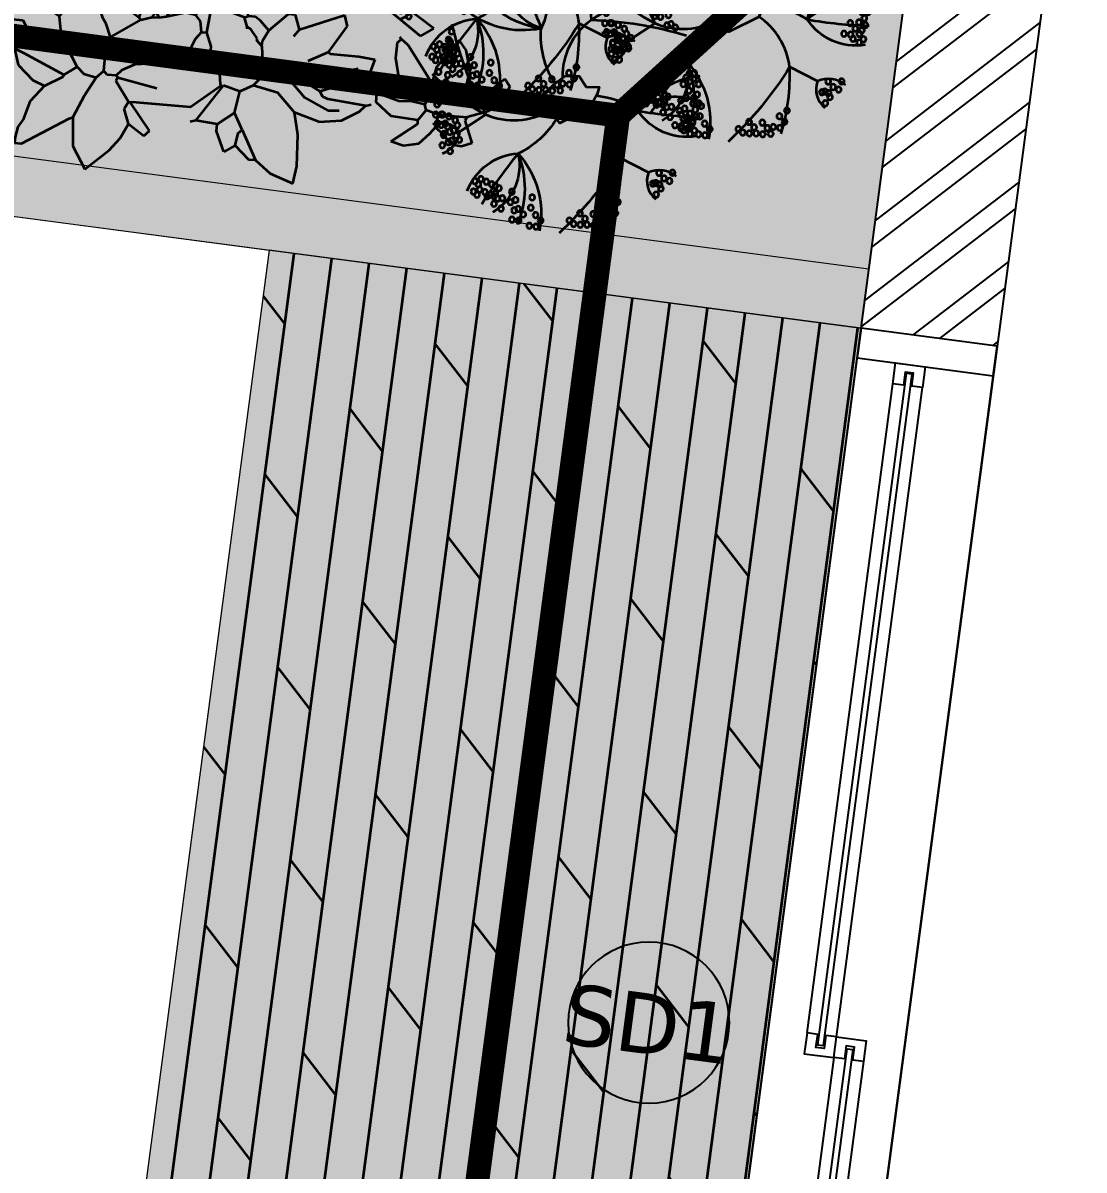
# Model space of a CAD drawing. Header units: millimetres. Extents: x -179928 to 528275, y -469666 to 511935.
# Drawn here: x 37987 to 39764, y 105670 to 107593 of the extents above; entities that cross this region are included whole.
import ezdxf
from ezdxf.enums import TextEntityAlignment as Align

# ---------------------------------------------------------------- set-up
doc = ezdxf.new("R2010")
doc.units = ezdxf.units.MM
doc.set_wipeout_variables(frame=1)
doc.linetypes.add('DASHED', pattern=[0.75, 0.5, -0.25])
for name, color, linetype in [('ad-Elevation 10', 8, 'Continuous'), ('ad-Glass Sectionline', 140, 'Continuous'), ('ad-Plinth', 8, 'Continuous'), ('ad-Primary Roof', 5, 'Continuous'), ('ad-Secondary Roof', 6, 'Continuous'), ('ad-Text main', 7, 'Continuous'), ('ad-Text Main_Door&window Label', 7, 'Continuous'), ('ad-Verandah', 33, 'Continuous'), ('ad-Wall', 240, 'Continuous'), ('ad-Wall hatch', 8, 'Continuous')]:
    doc.layers.add(name, color=color, linetype=linetype)
doc.layers.add('ad-Landscape', color=94, linetype='Continuous', lineweight=35)
doc.layers.add('ad-Landscape 2', color=7, linetype='Continuous', lineweight=35, true_color=0x264c00)
doc.styles.add('6 U T S R N_Typical Floor Plan$0$3BHK-E(NB)$0$grid_text', font='verdana.ttf', dxfattribs={"width": 0.9})

# ---------------------------------------------------------------- blocks, each defined once
blk = doc.blocks.new('6 U T S R N_Typical Floor Plan$0$ad_Window Tag')
blk.add_circle((-5.798028723802418e-11, -3.637978807091713e-12), 150)
at = {"style": '6 U T S R N_Typical Floor Plan$0$3BHK-E(NB)$0$grid_text', "width": 0.9}
blk.add_attdef('D1', text='', height=125, dxfattribs=at).set_placement((-5.798028723802418e-11, -3.637978807091713e-12), align=Align.MIDDLE_CENTER)
blk = doc.blocks.new('zw$3849')
at = {"layer": 'ad-Text Main_Door&window Label'}
ref = blk.add_blockref('6 U T S R N_Typical Floor Plan$0$ad_Window Tag', (2630.000000000465, 6695), dxfattribs=dict(at, xscale=-0.9, yscale=0.9, zscale=0.9))
ref.add_attrib('D1', 'SD1', dxfattribs={"height": 101.25, "rotation": 1800, "style": '6 U T S R N_Typical Floor Plan$0$3BHK-E(NB)$0$grid_text'}).set_placement((2629.048018805218, 6692.892041638726), align=Align.MIDDLE_CENTER)
blk = doc.blocks.new('$ZCDB_AUDIT_GENERATED_C77D')
blk.add_wipeout([(0, 230), (2400, 230), (2400, 0), (0, 0)]).dxf.layer = 'ad-Elevation 10'
at = {"layer": 'ad-Elevation 10'}
for points in [[(2400, 230), (0, 230)], [(2400, 0), (0, 0)]]:
    blk.add_lwpolyline(points, dxfattribs=at)
for points in [[(50, 0), (50, 230), (0, 230), (0, 0)], [(2350, 0), (2400, 0), (2400, 230), (2350, 230)], [(1217.500000000084, 133), (1217.500000000073, 115), (1182.500000000073, 115), (1182.500000000098, 165), (1217.500000000098, 165), (1217.500000000087, 147), (1195.500000000084, 147), (1195.500000000084, 133)], [(2315.000000000287, 133), (2315.000000000298, 115), (2350.000000000298, 115), (2350.000000000273, 165), (2315.000000000273, 165), (2315.000000000284, 147), (2337.000000000287, 147), (2337.000000000287, 133)], [(84.99999999993452, 83.00000000050477), (84.9999999999236, 65.00000000050477), (49.9999999999236, 65.00000000050477), (49.99999999994907, 115.0000000005048), (84.99999999994907, 115.0000000005048), (84.99999999993815, 97.00000000050477), (62.99999999993452, 97.00000000050477), (62.99999999993452, 83.00000000050477)], [(1182.500000000138, 83.00000000050477), (1182.500000000149, 65.00000000050477), (1217.500000000149, 65.00000000050477), (1217.500000000124, 115.0000000005048), (1182.500000000124, 115.0000000005048), (1182.500000000135, 97.00000000050477), (1204.500000000138, 97.00000000050477), (1204.500000000138, 83.00000000050477)]]:
    blk.add_lwpolyline(points, close=True, dxfattribs=at)
at = {"layer": 'ad-Glass Sectionline'}
for points in [[(1217.500000000098, 165), (2315.000000000273, 165)], [(1182.500000000124, 115.0000000005048), (84.99999999994907, 115.0000000005048)], [(1217.500000000073, 115), (2315.000000000273, 115)], [(1182.500000000149, 65.00000000050477), (84.99999999994907, 65.00000000050477)]]:
    blk.add_lwpolyline(points, dxfattribs=at)
for points in [[(1200.000000000098, 145), (2335.000000000287, 145), (2335.000000000287, 135), (1200.000000000098, 135)], [(1200.000000000124, 95.00000000050477), (64.99999999993452, 95.00000000050477), (64.99999999993452, 85.00000000050477), (1200.000000000124, 85.00000000050477)]]:
    blk.add_lwpolyline(points, close=True, dxfattribs=at)
blk = doc.blocks.new('*U201117')
blk.add_blockref('$ZCDB_AUDIT_GENERATED_C77D', (0, -4.836238076677546e-10))
blk = doc.blocks.new('zw$42B5')
at = {"layer": 'ad-Wall hatch', "transparency": 33554610}
h = blk.add_hatch(dxfattribs=at)
h.set_pattern_fill('ANSI32', color=256, scale=10)
h.set_pattern_definition([(45, (-1040635.140901814, 674820.02437918), (-67.35192090801866, 67.35192090801866), []), (45, (-1040590.239601813, 674820.02437918), (-67.35192090801866, 67.35192090801866), [])])
h.paths.add_polyline_path([(12120, 13620), (12120, 10220), (11890, 10220), (11890, 13390), (7240, 13390), (7240, 8645), (4245, 8645), (4245, 8875), (4445, 8875), (4445, 9370), (4560, 9370), (4560, 8760), (7010, 8760), (7010, 10500), (6360, 10500), (6360, 10615), (7010, 10615), (7010, 13390), (4560, 13390), (4560, 10615), (5560, 10615), (5560, 10500), (4445, 10500), (4445, 13390), (230, 13390), (230, 8875), (3345, 8875), (3345, 8645), (3060, 8645), (3060, 4745), (3345.000000356697, 4745), (3345.000000356697, 4515), (230, 4515), (230, 230), (4995, 230), (4995, 3130), (6060, 3130), (6060, 3015), (5110, 3015), (5110, 230), (8310, 230.0000000000073), (8310, 3015.000000000007), (6860, 3015), (6860, 3130), (8310, 3130.000000000007), (8310, 4630.000000000007), (5110, 4630), (5110, 3930), (4995, 3930), (4995, 4515), (4245, 4515), (4245, 4745), (8540, 4745.000000000007), (8540, 230.0000000000073), (9240, 230.0000000000073), (9240, 7.275957614183426e-12), (0, 0), (0, 4745), (2830, 4745), (2830, 8645), (0, 8645), (0, 13620)])
at = {"rotation": 270}
blk.add_blockref('*U201117', (2830.000000000466, 7895), dxfattribs=at)
at = {"layer": 'ad-Wall'}
for points in [[(3060, 8645), (3060, 4745), (3345.000000356697, 4745), (3345.000000356697, 4515), (230, 4515), (230, 230)], [(0, 0), (0, 4745), (2830, 4745), (2830, 8645), (0, 8645), (0, 13620), (12120, 13620)]]:
    blk.add_lwpolyline(points, dxfattribs=at)
blk = doc.blocks.new('1625E_Roof Plan')
at = {"layer": 'ad-Primary Roof', "linetype": 'DASHED', "ltscale": 2, "const_width": 40}
blk.add_lwpolyline([(2380, 8194.999999999834), (2379.999999999995, 5194.999999999833)], dxfattribs=at)
at = {"layer": 'ad-Secondary Roof', "linetype": 'DASHED', "ltscale": 2, "const_width": 40}
blk.add_lwpolyline([(2380, 8194.999999999718), (4927.499999999942, 11207.49999999972), (2380, 14219.99999999983), (-450, 14219.99999999984), (-450, 8194.999999999722)], close=True, dxfattribs=at)
blk = doc.blocks.new('Agac-p8')
at = {"color": 82}
blk.add_lwpolyline([(214.3159570912271, -98.84078598805718, -0.3321567424196999), (270.8798853164112, -91.4711403775982, 2.11071556793544)], format="xyb", dxfattribs=at)
at = {"layer": 'ad-Landscape'}
for points in [[(16.34447592717561, 279.1975338651046, -0.2825999643425467), (-12.08309382773314, 228.9564999728955), (-23.9969632036632, 165.2740174636365, 0.0866595396653971), (-144.2079193367599, 235.2973157772776)], [(-12.08309382773314, 228.9564999728955, -0.3321567424196999), (-46.74735825587095, 274.2574759485142, 2.11071556793544)], [(106.7497615327934, 260.7819725682057, 0.2970272994722184), (75.55841877058128, 134.4635562862259, 0.2025793769635793), (209.892308341889, 191.6451160058041)], [(143.1679639356821, 243.6976296753146, 0.0347522460360972), (75.55841877058128, 134.4635562862259, 0.3220064322812562), (167.1761391655905, 228.6008240580268)], [(18.23277326813968, 39.43352273257369, 0.2391449938154499), (-23.9969632036632, 165.2740174636401, 0.06697066114931599), (-223.4334878581312, 158.919685639652)], [(32.57347459024322, 25.40955857372501, 0.1608912938463929), (75.55841877058128, 134.4635562862259, 0.235358529061996), (239.2528065672582, 154.7378015073682, 3.344810558989161)], [(-55.46355453657588, 12.08971918435964, 0.1242988624737777), (-144.751811890158, -7.863224316519336, 0.235358529061996), (-244.15701719256, 123.7631513617725, 3.344810558989161)], [(259.3374936937039, 119.2124315087422, -0.06697066114931599), (165.1222441501163, -56.6818311965053, -0.2372729622999244), (35.84383076591257, -30.97566377913427)], [(-261.4394400209835, 79.8825567816184, -0.2025793769635793), (-144.751811890158, -7.863224316519336, 0.3220064322812562), (-272.0859374208994, 24.41141509647787)], [(285.8696774130535, 12.41226147115412, -0.0866595396653971), (165.1222441501154, -56.68183119650166), (214.3159570912271, -98.84078598805718, 0.2825999643425467), (243.6121838768208, -148.5803005097659)], [(-269.742440737276, -44.00993724728687, 0.2970272994722184), (-144.751811890158, -7.863224316519336, -0.0347522460360972), (-273.1560669865135, -3.928677359775975)], [(-240.4881418425316, -131.5109918665894, -0.2825999643425467), (-182.7643453020301, -131.0094724960891), (-121.6567629849887, -109.4859447783856), (-121.656762984991, -109.4859447783856, -0.2170451876154904), (-45.04270983880724, -15.0173695943613)], [(20.07082491628671, -46.53633428461217, 0.14494734395747), (88.66191108104113, -127.4940904809555, 0.235358529061996), (24.37272858676715, -279.3947113803897, 3.344810558989161)], [(-122.1932401148297, -248.6033357596825, -0.0866595396653971), (-121.6567629849887, -109.4859447783856), (-121.656762984991, -109.4859447783856, 0.06697066114931599), (-16.43548787410737, -279.0258756596431)], [(-182.7643453020301, -131.0094724960891, -0.3321567424196999), (-204.6640090990754, -183.6800940821668, 2.11071556793544)], [(71.01564964055751, -272.4214312986715, -0.2025793769635793), (88.66191108104113, -127.4940904809555, 0.3220064322812562), (124.3783162167733, -253.9059976657536)], [(182.4611971659474, -217.6657938321696, 0.2970272994722184), (88.66191108104113, -127.4940904809555, -0.0347522460360972), (149.4566210122953, -240.6627108267894)]]:
    blk.add_lwpolyline(points, format="xyb", dxfattribs=at)
blk.add_lwpolyline([(-56.64754840770502, 15.16956807463612), (-44.47946253700502, -16.48250942295817), (12.04789656306002, -54.45125841409026), (43.13075573202741, -23.78683499932777), (55.29884160272513, -1.873858270222627), (30.96266986132696, 27.34344403524847), (13.373185547498, 44.04886249979063), (-15.2760564473283, 46.82164557223041), (-32.3113766663073, 27.34344403524847), (-59.08116558184565, 29.77821922737166)], close=True, dxfattribs=at)
at = {"layer": 'ad-Landscape 2'}
for centre in [(-32.00417429894378, 272.3795062026347), (-22.21455280523605, 272.3795062026347), (-22.21455280523605, 264.546710499746), (-8.509082714046599, 272.3795062026347), (-0.6773855190817812, 262.5885115740239), (5.19638737714331, 272.3795062026347), (20.85978176707386, 270.4213072769126), (20.85978176707386, 260.6303126483035), (38.48110045574549, 268.4631083511904), (46.31279765071167, 258.6721137225813), (54.14449484567785, 266.5049094254682), (67.8499649368664, 256.7139147968592), (73.72373783309058, 258.6721137225813), (91.34505652176313, 258.6721137225813), (-124.0266163397873, 231.2573287624728), (-32.00417429894378, 250.8393180196927), (-22.21455280523605, 250.8393180196927), (-22.21455280523605, 243.006522316804), (-8.509082714046599, 250.8393180196927), (-0.6773855190817812, 241.0483233910818), (5.19638737714331, 250.8393180196927), (73.72373783309058, 237.1319255396393), (85.47128362553894, 239.0901244653614), (91.34505652176313, 237.1319255396393), (103.0926023142115, 252.7975169454148), (103.0926023142115, 239.0901244653614), (103.0926023142115, 231.2573287624728), (120.713921002884, 243.006522316804), (132.4614667953324, 237.1319255396393), (142.2510882890397, 235.1737266139171), (-165.1430266133575, 211.6753395052529), (-153.3954808209087, 211.6753395052529), (-151.4375565221676, 219.5081352081415), (-137.7320864309777, 225.3827319853081), (-131.858313534754, 221.4663341338637), (-124.0266163397873, 209.7171405795325), (-108.3632219498577, 215.5917373566972), (85.47128362553894, 217.5499362824194), (103.0926023142115, 217.5499362824194), (110.9242995091768, 211.6753395052529), (120.713921002884, 221.4663341338619), (124.6297696003662, 227.3409309110302), (132.4614667953324, 215.5917373566972), (142.2510882890397, 213.633538430975), (146.1669368865219, 213.633538430975), (152.0407097827469, 227.3409309110302), (167.7041041726766, 219.5081352081415), (175.5358013676419, 209.7171405795325), (-180.8064210032876, 196.0097480994773), (-165.1430266133575, 190.1351513223108), (-153.3954808209087, 190.1351513223108), (-151.4375565221676, 197.9679470251995), (-137.7320864309777, 203.842543802366), (-131.858313534754, 199.9261459509216), (110.9242995091768, 190.1351513223108), (124.6297696003662, 205.8007427280882), (146.1669368865219, 192.0933502480329), (152.0407097827469, 205.8007427280882), (157.9144826789702, 203.842543802366), (167.7041041726766, 197.9679470251995), (175.5358013676419, 188.1769523965904), (181.409574263866, 203.842543802366), (193.1571200563144, 194.0515491737569), (-198.4277396919601, 172.511360990813), (-188.6381181982538, 178.3859577679814), (-180.8064210032876, 174.4695599165352), (157.9144826789702, 182.3023556194239), (181.409574263866, 182.3023556194239), (193.1571200563144, 172.5113609908149), (206.8625901475048, 176.4277588422592), (206.8625901475048, 154.8875706593171), (214.6942873424709, 156.8457695850393), (230.3576817324006, 152.929371733595), (238.1893789273677, 149.0129738821524), (-243.459998563012, 115.7235921448773), (-237.5862256667874, 123.5563878477642), (-231.7124527705641, 109.8489953677108), (-223.8807555755975, 98.09980181338142), (-218.0069826793738, 109.8489953677108), (257.7686219147804, 103.9743985905461), (-249.3337714592358, 84.39240933332621), (-249.3337714592358, 72.64321577899318), (-239.544149965529, 82.43421040760404), (-233.6703770693052, 72.64321577899318), (247.9790004210731, 72.643215778995), (257.7686219147804, 82.43421040760404), (261.6844705122626, 86.35060825904839), (-261.0813172516846, 62.85222115038414), (-247.3758471604942, 56.97762437321944), (-243.459998563012, 47.18662974460858), (-229.7545284718217, 58.93582329894161), (247.9790004210731, 51.10302759605293), (261.6844705122626, 64.81042007610631), (265.6003191097457, 64.81042007610631), (265.6003191097457, 43.27023189316424), (-266.9550901479083, 23.68824263594615), (-261.0813172516846, 41.31203296744206), (-255.20754435546, 33.47923726455519), (-255.20754435546, 21.73004371022216), (-239.544149965529, 31.52103833883302), (253.8527733172982, 35.43743619027737), (263.6423948110046, 39.35383404171989), (-264.9971658491668, -3.726542324162438), (-261.0813172516846, 9.980850155890948), (-251.2916957579778, 0.1898555272819067), (-233.6703770693052, -3.726542324162438), (253.8527733172982, 13.89724800733529), (255.8106976160384, -1.768343398438446), (273.4320163047109, 17.81364585877964), (273.4320163047109, -3.726542324162438), (-259.1233929529426, -15.47573587849365), (-255.20754435546, -23.30853158138052), (-245.4179228617541, -13.51753695277148), (-237.5862256667874, -27.22492943282487), (-223.8807555755975, -27.22492943282487), (255.8106976160384, -23.30853158138052), (263.6423948110046, -21.35033265565835), (279.3057892009351, -15.47573587849365), (-264.9971658491668, -33.09952620999138), (-257.1654686542006, -40.93232191287825), (-243.459998563012, -35.05772513571355), (263.6423948110046, -42.89052083860042), (267.5582434084877, -48.76511761576694), (279.3057892009351, -37.01592406143573), (226.4418331349184, -76.17990257587371), (240.1473032261088, -70.3053057987072), (253.8527733172982, -68.34710687298684), (255.8106976160384, -68.34710687298684), (267.5582434084877, -70.30530579870901), (220.5680602386942, -85.97089720448457), (226.4418331349184, -97.72009075881579), (240.1473032261088, -91.84549398164927), (246.021076122332, -85.97089720448457), (253.8527733172982, -89.8872950559271), (261.6844705122626, -87.92909613020674), (212.736363043728, -115.3438810903135), (220.5680602386942, -107.5110853874266), (228.3997574336595, -119.2602789417579), (234.2735303298837, -101.6364886102583), (234.2735303298837, -123.1766767932004), (246.021076122332, -107.5110853874266), (246.021076122332, -109.469284313147), (-231.7124527705641, -125.1348757189226), (-227.7966041730815, -142.7586660504203), (-216.049058380635, -138.8422681989778), (-204.3015125881857, -129.0512735703669), (228.3997574336595, -140.8004671246999), (246.021076122332, -131.0094724960891), (-212.1332097831514, -160.382456381918), (-208.2173611856683, -152.5496606790311), (-200.3856639907026, -150.591461753309), (-194.5118910944789, -152.5496606790311), (-204.3015125881852, -174.0898488619714), (146.1669368865219, -193.6718381191913), (157.9144826789702, -189.755440267747), (-127.9424649372713, -199.5464348963578), (-114.2369948460819, -213.2538273764112), (48.27072194945276, -213.2538273764112), (91.34505652176313, -207.3792305992447), (118.755996704142, -203.4628327478003), (124.6297696003662, -215.2120263021334), (126.5876938991073, -199.5464348963578), (134.4193910940744, -197.5882359706357), (146.1669368865219, -215.2120263021334), (157.9144826789702, -211.295628450689), (161.8303312764524, -201.5046338220782), (169.6620284714195, -195.6300370449135), (169.6620284714195, -217.1702252278556), (-125.9845406385307, -223.0448220050203), (-118.1528434435645, -236.7522144850755), (-104.4473733523751, -236.7522144850755), (-92.69982755992714, -240.668612336518), (-80.95228176747833, -230.8776177079089), (-53.54134158509942, -232.8358166336311), (48.27072194945276, -234.7940155593515), (73.72373783308967, -240.668612336518), (81.55543502805676, -223.0448220050203), (91.34505652176313, -228.9194187821868), (108.9663752104357, -223.0448220050203), (118.755996704142, -225.0030209307424), (124.6297696003662, -236.7522144850755), (126.5876938991073, -221.0866230792999), (134.4193910940744, -219.1284241535777), (140.2931639902977, -223.0448220050203), (161.8303312764524, -223.0448220050203), (-101.0174676358392, -251.3762944641167), (-84.86813036496142, -254.3760048165714), (-71.1626602737706, -254.3760048165714), (-65.28888737754824, -242.6268112622402), (-57.45719018258205, -256.3342037422935), (-43.75172009139214, -256.3342037422935), (-33.96209859768578, -250.4596069651288), (24.77563036455467, -258.2924026680157), (36.52317615700349, -248.5014080394067), (61.97619204064131, -250.4596069651288), (69.80788923560749, -264.1669994451822), (81.55543502805676, -244.5850101879623), (83.51335932679694, -264.1669994451822), (108.9663752104357, -244.5850101879623), (32.6073275595204, -271.9997951480691), (46.31279765071076, -271.9997951480691)]:
    blk.add_circle(centre, 5.538234589577545, dxfattribs=at)
blk = doc.blocks.new('busch1')
for p, q in [((-4.381773057545377, 7.360951608943809), (-3.781624827121143, 8.28555005144326)), ((-3.781624827121143, 8.28555005144326), (-2.828447943219359, 7.397934739424622)), ((4.090906938114221, 7.80475878446553), (5.079386206876161, 8.137613685619222)), ((5.079386206876161, 8.137613685619222), (5.185295283407023, 7.397934739424622)), ((-6.871055341206838, 7.432672070868571), (-6.56338952193344, 7.432672070868571)), ((-6.852970748962628, 7.176031151663762), (-6.871055341206838, 7.432672070868571)), ((-6.56338952193344, 7.432672070868571), (-4.641678409496538, 6.2028102470898)), ((-4.487845499859838, 6.126014875146352), (-4.381773057545377, 7.360951608943809)), ((-2.828447943219359, 7.397934739424622), (-2.404814520021497, 6.843177211485269)), ((3.420152976994477, 7.286983426031793), (4.090906938114221, 7.80475878446553)), ((5.185295283407023, 7.397934739424622), (5.114689552711515, 6.066514173834661)), ((-6.782365018267119, 6.73222493711724), (-6.852970748962628, 7.176031151663762)), ((-2.404814520021497, 6.843177211485269), (-2.104701004826277, 6.2028102470898)), ((2.04671377088812, 7.048550103896487), (1.662241047968901, 6.2028102470898)), ((2.507980904775588, 6.740884284623089), (2.04671377088812, 7.048550103896487)), ((2.507980904775588, 6.740884284623089), (3.123081909274954, 7.279178385476638)), ((2.738614952206921, 6.048977337453104), (3.420152976994477, 7.286983426031793)), ((3.123081909274954, 7.279178385476638), (3.430516133525725, 7.279178385476638)), ((-6.563550004791443, 6.356643156726501), (-6.782365018267119, 6.73222493711724)), ((-6.563550004791443, 6.356643156726501), (-6.332915957360111, 5.587710203565632)), ((-2.104701004826277, 6.2028102470898), (-1.412798862532276, 6.664078341952468)), ((-1.182165776076141, 6.433450060372318), (-2.104701004826277, 5.280275018339665)), ((-1.412798862532276, 6.664078341952468), (-1.182165776076141, 6.433450060372318)), ((2.507980904775588, 6.740884284623089), (2.584782042570223, 6.2028102470898)), ((-4.641678409496538, 6.2028102470898), (-4.487845499859838, 6.126014875146352)), ((-4.099350134763338, 5.215883914247232), (-4.487845499859838, 6.126014875146352)), ((-2.104701004826277, 6.2028102470898), (-2.33533505225761, 5.587710203565632)), ((0.7397058192187651, 5.818349055872952), (0.5090727327626292, 5.89537602283903)), ((1.662241047968901, 5.89537602283903), (0.7397058192187651, 5.818349055872952)), ((1.662241047968901, 6.2028102470898), (1.662241047968901, 5.89537602283903)), ((1.662241047968901, 5.89537602283903), (2.354147995138889, 5.357081921985483)), ((2.738614952206921, 6.048977337453104), (2.354147995138889, 5.357081921985483)), ((2.584782042570223, 6.2028102470898), (2.738614952206921, 6.048977337453104)), ((5.114689552711515, 6.066514173834661), (4.891125399809148, 5.126442108702965)), ((9.635832808887887, 6.146659505317049), (9.08647500058402, 6.006898155499255)), ((9.08647500058402, 6.006898155499255), (10.16261250492342, 5.161395659566381)), ((10.27128438514747, 5.99872410046821), (9.635832808887887, 6.146659505317049)), ((10.70091717650414, 5.545631021611785), (10.27128438514747, 5.99872410046821)), ((11.68339707710727, 5.92475591755619), (11.31578658598088, 5.545631021611785)), ((12.10703146128033, 5.9617400090122), (11.68339707710727, 5.92475591755619)), ((12.54599916570678, 5.776291976348653), (12.10703146128033, 5.9617400090122)), ((-6.332915957360111, 5.587710203565632), (-5.794847685678008, 4.895813827122817)), ((-2.33533505225761, 5.587710203565632), (-2.181502142620911, 5.280275018339665)), ((0.7397058192187651, 5.818349055872952), (1.792794333443, 4.239509089074647)), ((5.967493538195986, 5.434107927976362), (4.891125399809148, 5.126442108702965)), ((5.967493538195986, 5.434107927976362), (6.915134243984219, 5.289852097159251)), ((10.93154545808429, 5.238195836385819), (10.70091717650414, 5.545631021611785)), ((11.31578658598088, 5.545631021611785), (10.93154545808429, 5.238195836385819)), ((12.54599916570678, 5.776291976348653), (12.16151587206039, 4.853729840292984)), ((-6.323428249233904, 4.698108555813493), (-5.794847685678008, 4.895813827122817)), ((-5.794847685678008, 4.895813827122817), (-5.026145366564571, 4.434546693235347)), ((-3.642337238075779, 4.357739789589529), (-4.099350134763338, 5.215883914247232)), ((-2.181502142620911, 5.280275018339665), (-2.796602186145079, 4.434546693235347)), ((-2.181502142620911, 5.280275018339665), (-2.104701004826277, 5.280275018339665)), ((-2.104701004826277, 5.280275018339665), (-2.027899867031643, 5.280275018339665)), ((0.4629228598716195, 5.280275018339665), (-2.027899867031643, 5.280275018339665)), ((1.662241047968901, 4.280938651794894), (0.4629286257228052, 5.280273096389268)), ((2.354147995138889, 5.357081921985483), (2.507980904775588, 4.434546693235347)), ((4.891125399809148, 5.126442108702965), (4.122418275819723, 4.357739789589529)), ((4.891125399809148, 5.126442108702965), (4.891125399809148, 5.203479646396217)), ((5.267179979997124, 4.448729726177178), (6.299377854400067, 4.923868537042443)), ((6.299377854400067, 4.923868537042443), (6.784197529406266, 4.874715616658838)), ((6.915134243984219, 5.289852097159251), (7.656492974824276, 4.846044921637532)), ((9.009448994593141, 4.930761612135047), (8.317542047423151, 4.392455979579129)), ((10.16261250492342, 5.007562749929681), (9.009448994593141, 4.930761612135047)), ((10.16261250492342, 5.161395659566381), (10.16261250492342, 5.007562749929681)), ((10.16261250492342, 5.007562749929681), (10.47027832419682, 4.54628888921583)), ((10.93154545808429, 5.238195836385819), (11.00835236173011, 4.700121798852528)), ((-12.82533550471677, 4.558646069282159), (-13.4449915316529, 4.027513155601357)), ((-11.47336064062469, 4.735690373842428), (-12.82533550471677, 4.558646069282159)), ((-10.3060035266254, 4.24651171533978), (-11.47336064062469, 4.735690373842428)), ((-6.994182210353648, 4.106365975442932), (-6.323428249233904, 4.698108555813493)), ((-5.026145366564571, 4.434546693235347), (-5.026145366564571, 4.357739789589529)), ((-2.796602186145079, 4.434546693235347), (-2.719801048350445, 4.280938651794894)), ((-2.719801048350445, 4.280938651794894), (-1.028332866439441, 4.588379602872048)), ((2.507980904775588, 4.434546693235347), (1.792797216368593, 4.23951101102504)), ((3.046050137432889, 4.127105742158195), (2.507980904775588, 4.434546693235347)), ((4.344458322058649, 3.53122039771065), (5.267179979997124, 4.448729726177178)), ((6.274928723421953, 4.434546693235347), (6.044289871114631, 4.357739789589529)), ((7.889360328614904, 4.588379602872048), (6.274928723421953, 4.434546693235347)), ((7.656492974824276, 4.846044921637532), (7.889360328614904, 4.588379602872048)), ((7.889360328614904, 4.588379602872048), (8.119999180922223, 4.511572699226228)), ((10.47027832419682, 4.54628888921583), (10.39325135723074, 4.315654841784495)), ((11.00835236173011, 4.700121798852528), (10.47027832419682, 4.54628888921583)), ((11.00835236173011, 4.700121798852528), (12.23832277570621, 4.700121798852528)), ((12.16151587206039, 4.853729840292984), (12.23832277570621, 4.700121798852528)), ((13.13081311490243, 4.371431764205368), (12.23832277570621, 4.700121798852528)), ((-13.42058083968269, 4.050304604363562), (-11.86813405668731, 4.050304604363562)), ((-11.86813405668731, 4.050304604363562), (-11.56069887146134, 3.74263974606536)), ((-10.30599776077421, 4.246505949488595), (-10.17689554784854, 3.665838608270726)), ((-7.255451186110247, 3.281371651202694), (-6.994182210353648, 4.106365975442932)), ((-5.026145366564571, 4.357739789589529), (-6.794184052222778, 3.589037470476092)), ((-4.487845499859838, 3.973272832521495), (-5.256779413995903, 2.74330337952059)), ((-5.026145366564571, 4.357739789589529), (-4.487845499859838, 3.973272832521495)), ((-4.487845499859838, 3.973272832521495), (-4.169955865458848, 4.254302341266971)), ((-4.169955865458848, 4.254302341266971), (-3.642337238075779, 4.357739789589529)), ((-3.642337238075779, 4.357739789589529), (-3.33467141880238, 4.050304604363562)), ((-3.181069143213112, 4.203906879952828), (-3.33467141880238, 4.050304604363562)), ((-3.33467141880238, 4.050304604363562), (-3.33467141880238, 3.281371651202694)), ((-2.796602186145079, 4.203906879952828), (-3.181069143213112, 4.203906879952828)), ((-2.719801048350445, 4.280938651794894), (-2.796602186145079, 4.203906879952828)), ((-2.581328366272673, 3.958430570594091), (-2.796602186145079, 4.203906879952828)), ((-2.051785866543947, 3.662558799921213), (-2.581328366272673, 3.958430570594091)), ((1.662241047968901, 4.203906879952828), (1.585439910174267, 3.74263974606536)), ((1.662241047968901, 4.203906879952828), (1.662241047968901, 4.280938651794894)), ((4.122418275819723, 4.357739789589529), (3.046050137432889, 4.127105742158195)), ((3.046050137432889, 4.127105742158195), (3.430516133525725, 3.665838608270726)), ((5.890687595525362, 4.127105742158195), (5.429419500662696, 3.896472655702059)), ((6.044289871114631, 4.357739789589529), (5.890687595525362, 4.127105742158195)), ((5.890687595525362, 4.127105742158195), (6.5055570050021, 3.896472655702059)), ((8.317542047423151, 4.392455979579129), (8.317542047423151, 4.008220617533726)), ((9.282805116385537, 4.260479489837339), (8.317542047423151, 4.008220617533726)), ((9.855092753880065, 4.238822952783538), (9.212199385690024, 3.335882008313088)), ((9.855107168508027, 4.238878689344999), (9.282805116385537, 4.260479489837339)), ((10.39325135723074, 4.315654841784495), (9.855177319697457, 4.238854664965059)), ((10.39325135723074, 4.315654841784495), (10.62387963881089, 3.777586570102393)), ((12.16151587206039, 3.931189806666858), (12.00768296242369, 3.777586570102393)), ((12.16151587206039, 3.931256113955496), (12.98960165351141, 3.59476872655476)), ((13.625053229771, 3.964607719164461), (13.13081311490243, 4.371431764205368)), ((13.92978999664202, 3.239286703397661), (13.625053229771, 3.964607719164461)), ((-12.88166787080187, 3.319335937360286), (-11.56069887146134, 3.74263974606536)), ((-10.71496478050584, 3.435204560839393), (-11.79133291889267, 2.58947046988389)), ((-11.56069887146134, 3.74263974606536), (-10.94559882793717, 3.665838608270726)), ((-10.94559882793717, 3.665838608270726), (-10.71496478050584, 3.435204560839393)), ((-10.71496478050584, 3.435204560839393), (-10.33072845748524, 3.435204560839393)), ((-10.17689554784854, 3.665838608270726), (-10.33072845748524, 3.435204560839393)), ((-10.02306263821184, 3.127769375613425), (-10.33072845748524, 3.435204560839393)), ((-9.683097481570881, 3.33700058344313), (-10.19145816599343, 3.692046323860507)), ((-6.794184052222778, 3.589037470476092), (-7.178651009290812, 3.435204560839393)), ((-1.489600000326911, 3.589037470476092), (-2.051785866543947, 3.662558799921213)), ((-1.489600000326911, 3.589037470476092), (-0.6440965434188404, 3.281371651202694)), ((-0.6440965434188404, 3.281371651202694), (-0.2596305473260052, 3.435204560839393)), ((-0.2596305473260052, 3.435204560839393), (0.0478046378999624, 3.281371651202694)), ((1.50863973335483, 3.665838608270726), (1.124172776286797, 3.204570513408059)), ((1.585439910174267, 3.74263974606536), (1.50863973335483, 3.665838608270726)), ((3.276683223889027, 2.435868194294622), (3.430516133525725, 3.665838608270726)), ((6.127345035495443, 3.432916478893834), (4.344458322058649, 3.53122039771065)), ((7.441050984292284, 3.03969792070098), (6.127345035495443, 3.432916478893834)), ((6.5055570050021, 3.896472655702059), (7.505129771445488, 3.512005698634026)), ((7.505129771445488, 3.512005698634026), (7.966397866308153, 3.127769375613425)), ((10.62387963881089, 3.777586570102393), (10.54708426686744, 3.546952522671059)), ((10.54708426686744, 3.546952522671059), (10.62387963881089, 3.393119613034359)), ((12.17763719197584, 2.74413846696733), (12.00768296242369, 3.777586570102393)), ((12.98960165351141, 3.59476872655476), (13.69916171506187, 2.931852479146891)), ((-13.72665240110322, 2.552144271257525), (-12.88166787080187, 3.319335937360286)), ((-10.55860835000016, 2.37541901046287), (-10.03612613504843, 3.144684461042118)), ((-9.632111981485394, 3.323243262513852), (-10.02306263821184, 3.127769375613425)), ((-8.751103373950468, 3.085510491297621), (-9.683097481570881, 3.33700058344313)), ((-8.33182028547228, 2.897136289157288), (-8.751103373950468, 3.085510491297621)), ((-7.255451186110247, 3.358403423044758), (-7.947353328404244, 2.666502241725955)), ((-7.255451186110247, 3.358403423044758), (-7.255451186110247, 3.281371651202694)), ((-7.255451186110247, 3.281371651202694), (-6.794184052222778, 2.435868194294622)), ((-3.33467141880238, 3.281371651202694), (-3.181069143213112, 2.74330337952059)), ((-0.6440965434188404, 3.281371651202694), (-0.1828294095313711, 2.973936465976726)), ((-0.1828294095313711, 2.973936465976726), (-0.0289964998946718, 2.973936465976726)), ((0.0478046378999624, 3.281371651202694), (-0.0289964998946718, 2.973936465976726)), ((-0.0289964998946718, 2.973936465976726), (0.2784386853312958, 2.74330337952059)), ((0.7397058192187651, 3.204570513408059), (0.2784386853312958, 2.74330337952059)), ((1.124172776286797, 3.204570513408059), (0.7397058192187651, 3.204570513408059)), ((1.124172776286797, 3.204570513408059), (1.125469131828401, 2.627009044028933)), ((8.119999180922223, 2.58947046988389), (7.966397866308153, 3.127769375613425)), ((9.212199385690024, 3.335882008313088), (9.000382193603496, 2.448266696294452)), ((10.62387963881089, 3.393119613034359), (9.470716128480607, 1.855484340760055)), ((10.62391039001721, 3.393061954522502), (10.76552450001604, 2.670170284055312)), ((13.69916171506187, 2.931852479146891), (13.92978999664202, 3.239286703397661)), ((-11.94516582852937, 2.74330337952059), (-14.23096161409256, 1.554732738033608)), ((-13.71320355321238, 2.58947046988389), (-14.23096161409256, 1.554732738033608)), ((-11.79133291889267, 2.58947046988389), (-12.31834517092604, 1.489878443895918)), ((-11.79133291889267, 2.58947046988389), (-11.94516582852937, 2.74330337952059)), ((-7.947353328404244, 2.666502241725955), (-8.33182028547228, 2.897136289157288)), ((-7.947353328404244, 2.666502241725955), (-7.563117005383644, 2.205234146863289)), ((-5.256779413995903, 2.74330337952059), (-5.410380728609973, 1.89756832758989)), ((-3.181069143213112, 2.58947046988389), (-3.411703190644446, 2.05140123722659)), ((-3.181069143213112, 2.74330337952059), (-3.181069143213112, 2.58947046988389)), ((-3.181069143213112, 2.58947046988389), (-1.950868095189577, 1.743967012975819)), ((0.2784386853312958, 2.74330337952059), (0.4322715949679952, 2.358836422452557)), ((1.125469131828401, 2.627009044028933), (0.8935387288554643, 2.05140123722659)), ((6.121326447832684, 2.435868194294622), (5.275586591025996, 2.897136289157288)), ((6.121326447832684, 2.435868194294622), (6.19812278075133, 2.512669332089257)), ((6.19812278075133, 2.512669332089257), (7.428092233752237, 2.512669332089257)), ((7.428092233752237, 2.512669332089257), (8.119999180922223, 2.58947046988389)), ((9.000382193603496, 2.448266696294452), (9.009448994593141, 1.778683202965421)), ((10.76552450001604, 2.670170284055312), (11.62329961019786, 1.471122129988564)), ((11.93088759048024, 1.855484340760055), (12.17763719197584, 2.74413846696733)), ((-10.68470847640844, 1.607907339619297), (-10.55860835000016, 2.37541901046287)), ((-6.948016961859477, 2.205234146863289), (-7.563117005383644, 2.205234146863289)), ((-7.563117005383644, 2.205234146863289), (-7.409284095746945, 1.743967012975819)), ((-6.794184052222778, 2.435868194294622), (-6.948016961859477, 2.205234146863289)), ((-3.411703190644446, 2.05140123722659), (-3.565304505258516, 1.820768150770454)), ((0.4322715949679952, 2.358836422452557), (0.6629056423993286, 2.05140123722659)), ((0.6629056423993286, 2.05140123722659), (0.5861045046046947, 1.59013410333912)), ((0.6629056423993286, 2.05140123722659), (0.8935387288554643, 2.05140123722659)), ((0.8935387288554643, 2.05140123722659), (0.9703398666500984, 1.205661380419901)), ((3.046050137432889, 2.128202375021223), (2.738614952206921, 1.743967012975819)), ((3.276683223889027, 2.435868194294622), (3.046050137432889, 2.205234146863289)), ((3.046050137432889, 2.205234146863289), (3.046050137432889, 2.128202375021223)), ((3.276683223889027, 2.435868194294622), (3.276683223889027, 2.205234146863289)), ((3.276683223889027, 2.205234146863289), (3.507317271320358, 1.743967012975819)), ((6.121326447832684, 2.435868194294622), (6.8132228242755, 1.282693152261967)), ((-12.31834517092604, 1.489878443895918), (-12.48734130820615, 0.6046559601193806)), ((-11.6986901049651, 0.8997301213782264), (-10.68470847640844, 1.607907339619297)), ((-10.68470847640844, 1.607907339619297), (-10.62837707129854, 0.8407156735165363)), ((-9.767251040602586, -0.2633698724955571), (-9.177554376427778, 1.59013410333912)), ((-9.177554376427778, 1.59013410333912), (-8.33182028547228, 0.744394246532433)), ((-7.409284095746945, 1.743967012975819), (-7.486085233541581, 0.744394246532433)), ((-7.135393671744669, 1.702411562504682), (-7.409284095746945, 1.743967012975819)), ((-6.817668364102472, 1.480507974743821), (-7.135393671744669, 1.702411562504682)), ((-6.563550004791443, 1.128860242625268), (-6.817668364102472, 1.480507974743821)), ((-5.410380728609973, 1.89756832758989), (-6.256115780540673, 1.436301193702421)), ((-5.410380728609973, 1.89756832758989), (-4.872312456927872, 0.9750273329885684)), ((-3.565304505258516, 1.820768150770454), (-3.719137414895215, 1.436301193702421)), ((-2.027899867031643, 1.666935241133755), (-2.64276927650838, 1.282693152261967)), ((-1.950868095189577, 1.743967012975819), (-2.027899867031643, 1.666935241133755)), ((-2.027899867031643, 1.666935241133755), (-1.950868095189577, 1.282693152261967)), ((-1.950868095189577, 1.743967012975819), (-1.489600000326911, 1.59013410333912)), ((-1.489600000326911, 1.59013410333912), (-1.33599868571284, 1.359494290056601)), ((-1.489600000326911, 1.59013410333912), (-1.182165776076141, 1.59013410333912)), ((-1.182165776076141, 1.59013410333912), (-1.33599868571284, 1.359494290056601)), ((-1.182165776076141, 1.59013410333912), (-0.8747305908501738, 1.513327199693301)), ((-0.8747305908501738, 1.513327199693301), (-0.1057976376893055, 1.282693152261967)), ((-0.8747305908501738, 1.513327199693301), (-0.5670647715767748, 1.052059104830634)), ((0.5861045046046947, 1.59013410333912), (0.3554704571733612, 1.359494290056601)), ((2.584782042570223, 1.666935241133755), (2.431179766980954, 1.282693152261967)), ((2.584782042570223, 1.743967012975819), (2.584782042570223, 1.666935241133755)), ((2.738614952206921, 1.743967012975819), (2.584782042570223, 1.666935241133755)), ((3.507317271320358, 1.743967012975819), (3.123081909274954, 1.359494290056601)), ((3.507317271320358, 1.743967012975819), (4.276251185456424, 0.9750273329885684)), ((4.814319457138528, 1.59013410333912), (4.583685409707194, 1.89756832758989)), ((4.814319457138528, 1.59013410333912), (4.583685409707194, 0.9750273329885684)), ((4.814319457138528, 1.59013410333912), (6.659389914638798, 0.8214260183744981)), ((9.009448994593141, 1.778683202965421), (9.16328190422984, 1.624850293328722)), ((9.16328190422984, 1.624850293328722), (9.08647500058402, 1.548049155534088)), ((9.470716128480607, 1.855484340760055), (9.16328190422984, 1.624850293328722)), ((11.62345240525428, 1.471248017739454), (11.93088759048024, 1.855484340760055)), ((-6.256115780540673, 1.436301193702421), (-6.563550004791443, 1.128860242625268)), ((-6.563550004791443, 1.128860242625268), (-6.409948690177371, 0.4369590613064654)), ((-3.719137414895215, 1.436301193702421), (-4.103610137814435, 0.9750273329885684)), ((-3.719137414895215, 1.436301193702421), (-3.027236233576413, 1.436301193702421)), ((-3.027236233576413, 1.436301193702421), (-2.64276927650838, 1.282693152261967)), ((-2.64276927650838, 1.282693152261967), (-2.565968138713746, 0.8982271561691321)), ((-1.874066957394943, 1.128860242625268), (-2.489167000919112, 0.744394246532433)), ((-1.950868095189577, 1.282693152261967), (-1.874066957394943, 1.128860242625268)), ((-1.797265819600309, 1.052059104830634), (-1.874066957394943, 1.128860242625268)), ((-1.33599868571284, 1.359494290056601), (-1.797265819600309, 1.052059104830634)), ((-1.33599868571284, 1.359494290056601), (-1.33599868571284, 1.282693152261967)), ((-1.33599868571284, 1.282693152261967), (-1.105364638281507, 0.744394246532433)), ((-0.5670647715767748, 1.052059104830634), (-1.105364638281507, 0.744394246532433)), ((-0.5670647715767748, 1.052059104830634), (-0.1828294095313711, 1.052059104830634)), ((-0.1057976376893055, 1.282693152261967), (-0.1828294095313711, 1.052059104830634)), ((-0.1828294095313711, 1.052059104830634), (0.2784386853312958, 0.744394246532433)), ((0.3554704571733612, 1.359494290056601), (-0.1057976376893055, 1.282693152261967)), ((0.3554704571733612, 1.359494290056601), (0.6629056423993286, 0.8982271561691321)), ((0.9703398666500984, 1.205661380419901), (0.6629056423993286, 0.8982271561691321)), ((0.9703398666500984, 1.205661380419901), (1.431607961512765, 0.8982271561691321)), ((1.89288086125142, 1.128860242625268), (1.431607961512765, 0.8214260183744981)), ((2.431179766980954, 1.282693152261967), (1.89288086125142, 1.128860242625268)), ((2.431179766980954, 1.282693152261967), (2.584782042570223, 1.205661380419901)), ((2.892447861843622, 1.205661380419901), (2.584782042570223, 1.205661380419901)), ((2.584782042570223, 1.205661380419901), (2.584782042570223, 0.6675931087377986)), ((3.123081909274954, 1.359494290056601), (2.892447861843622, 1.205661380419901)), ((6.659389914638798, 0.8214260183744981), (6.8132228242755, 1.282693152261967)), ((9.965069638422497, 1.436301193702421), (8.427665000195624, 0.3601579235118313)), ((10.50336373927604, 1.052059104830634), (9.273162691252509, 0.2831261516697661)), ((9.965069638422497, 1.436301193702421), (10.50336373927604, 1.052059104830634)), ((-12.48734130820615, 0.6046559601193806), (-12.43100990309624, -0.2215501538450708)), ((-12.43100990309624, -0.2215501538450708), (-11.6986901049651, 0.8997301213782264)), ((-10.62837707129854, 0.8407156735165363), (-10.34671524087302, 0.073523046438577)), ((-8.17798737583558, 0.6675931087377986), (-10.03397835548172, -1.188391144081963)), ((-8.33182028547228, 0.744394246532433), (-8.17798737583558, 0.6675931087377986)), ((-7.486085233541581, 0.744394246532433), (-8.17798737583558, 0.6675931087377986)), ((-7.486085233541581, 0.744394246532433), (-6.640581776633508, 0.3601579235118313)), ((-5.487412500452041, 0.6675931087377986), (-6.409948690177371, 0.4369590613064654)), ((-4.872312456927872, 0.9750273329885684), (-5.487412500452041, 0.6675931087377986)), ((-5.487412500452041, 0.6675931087377986), (-4.949113594722505, 0.4369590613064654)), ((-4.872312456927872, 0.9750273329885684), (-4.641678409496538, 0.744394246532433)), ((-4.641678409496538, 0.744394246532433), (-4.795511319133237, 0.4369590613064654)), ((-4.103610137814435, 0.9750273329885684), (-4.641678409496538, 0.744394246532433)), ((-4.103610137814435, 0.9750273329885684), (-3.719137414895215, 0.6675931087377986)), ((-3.48850432843908, 0.8214260183744981), (-3.719137414895215, 0.6675931087377986)), ((-3.719137414895215, 0.6675931087377986), (-3.411703190644446, -0.1781419431929007)), ((-2.873403323939714, 0.5907919709431645), (-3.48850432843908, 0.8214260183744981)), ((-2.489167000919112, 0.744394246532433), (-2.873403323939714, 0.5907919709431645)), ((-2.565968138713746, 0.8982271561691321), (-2.489167000919112, 0.744394246532433)), ((-2.489167000919112, 0.744394246532433), (-2.489167000919112, 0.6675931087377986)), ((-2.489167000919112, 0.6675931087377986), (-1.797265819600309, 0.0524921042384325)), ((-1.105364638281507, 0.744394246532433), (-1.797265819600309, 0.0524921042384325)), ((0.2784386853312958, 0.744394246532433), (0.5090727327626292, 0.6675931087377986)), ((0.6629056423993286, 0.8982271561691321), (0.5090727327626292, 0.6675931087377986)), ((0.5090727327626292, 0.6675931087377986), (0.8167375910608303, -0.1011092103756378)), ((1.431607961512765, 0.8214260183744981), (0.9703398666500984, -0.1781419431929007)), ((1.431607961512765, 0.8982271561691321), (1.431607961512765, 0.8214260183744981)), ((1.591466185638608, 0.3414025705796758), (2.156312031202686, 0.5928936237003827)), ((2.156312031202686, 0.5928936237003827), (2.584782042570223, 0.6675931087377986)), ((2.584782042570223, 0.6675931087377986), (3.199882086094391, -0.7930113526696382)), ((3.879089746027691, -0.23554675759856), (4.217996868976061, 0.5337186929806884)), ((4.217996868976061, 0.5337186929806884), (4.276251185456424, 0.9750273329885684)), ((4.583685409707194, 0.9750273329885684), (4.276251185456424, 0.9750273329885684)), ((-10.34671524087302, 0.073523046438577), (-9.839724907082289, -0.2805655626819583)), ((-6.640581776633508, 0.3601579235118313), (-7.716719280972911, -0.8700431245117036)), ((-6.640581776633508, 0.3601579235118313), (-6.486748866996809, 0.3601579235118313)), ((-6.409948690177371, 0.4369590613064654), (-6.486748866996809, 0.3601579235118313)), ((-6.486748866996809, 0.3601579235118313), (-6.256115780540673, 0.0524921042384325)), ((-6.256115780540673, 0.0524921042384325), (-6.409948690177371, -1.484912533988441)), ((-6.256115780540673, 0.0524921042384325), (-5.487412500452041, -0.5623773052383046)), ((-4.949113594722505, 0.4369590613064654), (-4.795511319133237, 0.4369590613064654)), ((-4.795511319133237, 0.4369590613064654), (-3.872970324531916, -0.3317432578069712)), ((-1.797265819600309, 0.0524921042384325), (-1.720234047758244, -0.1781419431929007)), ((-1.069532756087456, 0.100165122817687), (-1.726186328132368, -0.1612451162929625)), ((-0.7208976812134742, 0.1295238760804977), (-1.069532756087456, 0.100165122817687)), ((0.8167375910608303, -0.1011092103756378), (-0.7208976812134742, 0.1295238760804977)), ((0.9703398666500984, -0.1781419431929007), (1.591466185638608, 0.3414025705796758)), ((5.961957360082434, -0.4796402236479066), (6.526802244671316, 0.0751192262418417)), ((6.526802244671316, 0.0751192262418417), (7.735758053025634, 0.2831261516697661)), ((8.273832090558923, 0.2831261516697661), (7.735758053025634, 0.2831261516697661)), ((8.273832090558923, 0.3601579235118313), (8.350627462502372, 0.3601579235118313)), ((8.273832090558923, 0.3601579235118313), (8.273832090558923, 0.2831261516697661)), ((8.350627462502372, 0.3601579235118313), (8.273832090558923, 0.2831261516697661)), ((8.273832090558923, 0.2831261516697661), (8.273832090558923, 0.2063250138751317)), ((8.273832090558923, 0.2063250138751317), (8.504460372139073, -0.1781419431929007)), ((8.350627462502372, 0.3601579235118313), (8.427665000195624, 0.3601579235118313)), ((9.11956137663844, 0.0524921042384325), (8.504460372139073, -0.1781419431929007)), ((9.273162691252509, 0.2831261516697661), (9.11956137663844, 0.0524921042384325)), ((9.11956137663844, 0.0524921042384325), (10.42633773328516, -0.0243090335562015)), ((-3.872970324531916, -0.3317432578069712), (-3.719137414895215, -0.3317432578069712)), ((-3.411703190644446, -0.1781419431929007), (-3.719137414895215, -0.3317432578069712)), ((-3.719137414895215, -0.3317432578069712), (-3.565304505258516, -0.7162102148750042)), ((-2.632366719994029, -0.4088970734991357), (-3.411703190644446, -0.1781419431929007)), ((-2.31717358199759, -0.6152741849918789), (-2.632366719994029, -0.4088970734991357)), ((-1.720234047758244, -0.1781419431929007), (-1.566631772168976, -0.9468442623063376)), ((0.8167375910608303, -0.1011092103756378), (0.9703398666500984, -0.1781419431929007)), ((3.584349043162424, -0.7162102148750042), (3.879089746027691, -0.23554675759856)), ((6.8132228242755, -0.3317432578069712), (5.961957360082434, -0.4796402236479066)), ((6.8132228242755, -0.3317432578069712), (7.581925143388935, -0.4087750296490366)), ((7.581925143388935, -0.4087750296490366), (7.735758053025634, -0.6394090770803701)), ((8.504460372139073, -0.1781419431929007), (8.273832090558923, -0.5623773052383046)), ((10.42633773328516, -0.0243090335562015), (11.3488729620353, -0.7162102148750042)), ((-10.03397931645692, -1.188392105057161), (-7.793751052814978, -0.7930113526696382)), ((-7.885591452452531, -1.60588201381657), (-7.716719280972911, -0.8700431245117036)), ((-7.793751052814978, -0.7930113526696382), (-7.716719280972911, -0.8700431245117036)), ((-5.487412500452041, -0.5623773052383046), (-5.487412500452041, -0.6394090770803701)), ((-5.487412500452041, -0.5623773052383046), (-5.127649332789496, -0.8216503355094239)), ((-5.487412500452041, -0.9468442623063376), (-5.487412500452041, -0.6394090770803701)), ((-5.285245421300117, -1.316955210896967), (-5.487412500452041, -0.9468442623063376)), ((-5.127649332789496, -0.8216503355094239), (-4.326532359284782, -1.138094663213177)), ((-3.565304505258516, -0.7162102148750042), (-3.411703190644446, -1.023644439125773)), ((-1.950868095189577, -1.023644439125773), (-2.31717358199759, -0.6152741849918789)), ((-1.566631772168976, -0.9468442623063376), (-1.720234047758244, -1.100677171943037)), ((2.184554131285851, -0.6793539331202794), (1.8160739576056, -0.7162102148750042)), ((1.8160739576056, -0.7162102148750042), (2.200546680524818, -1.484912533988441)), ((2.5375827847634, -0.82728933796912), (2.184554131285851, -0.6793539331202794)), ((2.815416090001556, -1.177477348762473), (2.5375827847634, -0.82728933796912)), ((3.199882086094391, -0.7930113526696382), (2.815416090001556, -1.177477348762473)), ((3.584349043162424, -0.7162102148750042), (3.199882086094391, -0.7930113526696382)), ((3.584349043162424, -0.7162102148750042), (4.276251185456424, -1.023644439125773)), ((7.735758053025634, -0.6394090770803701), (7.043861676582821, -1.177477348762473)), ((8.273832090558923, -0.5623773052383046), (7.735758053025634, -0.6394090770803701)), ((8.273832090558923, -0.5623773052383046), (8.427665000195624, -0.7930113526696382)), ((8.427665000195624, -0.7930113526696382), (9.273162691252509, -0.9468442623063376)), ((8.427665000195624, -0.7930113526696382), (8.581267275784892, -1.94617966787591)), ((9.657635414171727, -0.8700431245117036), (9.273162691252509, -0.9468442623063376)), ((9.273162691252509, -0.9468442623063376), (10.42633773328516, -2.561280672375276)), ((11.19527068644603, -1.023644439125773), (9.657635414171727, -0.8700431245117036)), ((11.3488729620353, -0.7162102148750042), (11.19527068644603, -1.023644439125773)), ((-5.193313729018789, -1.922326341520324), (-5.285245421300117, -1.316955210896967)), ((-4.326532359284782, -1.138094663213177), (-3.48850432843908, -1.254278486557107)), ((-3.565304505258516, -1.254278486557107), (-3.48850432843908, -1.254278486557107)), ((-3.411703190644446, -1.023644439125773), (-3.48850432843908, -1.254278486557107)), ((-3.48850432843908, -1.254278486557107), (-3.411703190644446, -1.408111396193806)), ((-1.720234047758244, -1.100677171943037), (-1.950868095189577, -1.023644439125773)), ((3.507317271320358, -1.484912533988441), (3.864969176473709, -1.345063735427661)), ((3.864969176473709, -1.345063735427661), (4.133270568726567, -1.19712833057882)), ((4.133270568726567, -1.19712833057882), (4.276251185456424, -1.023644439125773)), ((7.043861676582821, -1.177477348762473), (6.879830898148866, -1.700109475845037)), ((-7.727994402966713, -2.458906062621299), (-7.885591452452531, -1.60588201381657)), ((-6.486748866996809, -1.63874544362514), (-7.364990826937758, -2.995984529849842)), ((-6.409948690177371, -1.484912533988441), (-6.486748866996809, -1.63874544362514)), ((-6.409948690177371, -1.484912533988441), (-6.178294087086156, -1.894809777711371)), ((-6.178294087086156, -1.894809777711371), (-6.046963372677173, -2.390113692123716)), ((-5.324644443427771, -2.692799737922994), (-5.193313729018789, -1.922326341520324)), ((-1.581721965697368, -2.101185928228916), (-1.412798862532276, -1.94617966787591)), ((-1.412798862532276, -1.94617966787591), (-1.028332866439441, -1.94617966787591)), ((-1.028332866439441, -1.94617966787591), (-1.028332866439441, -2.330646624943943)), ((1.200973914081431, -1.63874544362514), (0.7397058192187651, -2.023212400693172)), ((2.123514908682753, -1.63874544362514), (1.200973914081431, -1.63874544362514)), ((2.200546680524818, -1.484912533988441), (2.123514908682753, -1.63874544362514)), ((3.814983090593758, -1.715546581419774), (3.507317271320358, -1.484912533988441)), ((3.963817007252383, -1.744490193397208), (3.814983090593758, -1.715546581419774)), ((4.274482030117587, -1.907219811413572), (3.963817007252383, -1.744490193397208)), ((4.627509722619938, -2.217884834278775), (4.274482030117587, -1.907219811413572)), ((6.879830898148866, -1.700109475845037), (6.915133283009022, -2.365820239127616)), ((8.581267275784892, -1.94617966787591), (7.658732047034756, -3.176381676874642)), ((8.581267275784892, -1.94617966787591), (9.811468323808425, -2.791914719806609)), ((-6.046963372677173, -2.390113692123716), (-6.02548173310934, -2.715113582011975)), ((-2.489167000919112, -2.407447762738576), (-2.719801048350445, -2.63808181016991)), ((-2.412135229077047, -2.253845487149308), (-2.489167000919112, -2.330646624943943)), ((-2.489167000919112, -2.330646624943943), (-2.489167000919112, -2.407447762738576)), ((-2.412135229077047, -2.253845487149308), (-2.258533914462976, -2.100012577512609)), ((-2.258533914462976, -2.100012577512609), (-1.883782416642988, -2.19749486253545)), ((-1.883782416642988, -2.19749486253545), (-1.581721965697368, -2.101185928228916)), ((-1.028332866439441, -2.330646624943943), (-0.4134634569627046, -2.407447762738576)), ((-0.4134634569627046, -2.407447762738576), (-0.2596305473260052, -2.63808181016991)), ((0.7397058192187651, -2.023212400693172), (0.8167375910608303, -2.176813715307243)), ((2.123514908682753, -2.100012577512609), (0.8167375910608303, -2.176813715307243)), ((2.738614952206921, -2.868715857601243), (2.123514908682753, -2.100012577512609)), ((3.35371499573109, -2.561280672375276), (3.584349043162424, -2.330646624943943)), ((3.584349043162424, -2.330646624943943), (4.00617967688953, -2.469374926424285)), ((4.814385764427163, -2.484480495555839), (4.627509722619938, -2.217884834278775)), ((6.915133283009022, -2.365820239127616), (7.274490919138165, -2.791914719806609)), ((-7.364990826937758, -2.995984529849842), (-7.727994402966713, -2.458906062621299)), ((-5.641059941875597, -3.176326901288377), (-6.02548173310934, -2.715113582011975)), ((-5.641059941875597, -3.176326901288377), (-5.324644443427771, -2.692799737922994)), ((-2.719801048350445, -2.63808181016991), (-3.257870281007747, -3.099348944057379)), ((-2.803097417505865, -2.995484822747073), (-2.23837553774228, -2.912934170345016)), ((-2.23837553774228, -2.912934170345016), (-1.874066957394943, -2.868715857601243)), ((-1.874066957394943, -2.868715857601243), (-1.950868095189577, -3.329982991488712)), ((-0.2596305473260052, -2.63808181016991), (-0.7208976812134742, -2.868715857601243)), ((-0.7208976812134742, -2.868715857601243), (-0.1828294095313711, -3.483815901125412)), ((-0.1057976376893055, -2.715113582011975), (-0.2596305473260052, -2.63808181016991)), ((3.35371499573109, -2.791914719806609), (2.738614952206921, -2.868715857601243)), ((3.35371499573109, -2.791914719806609), (3.35371499573109, -2.561280672375276)), ((4.00617967688953, -2.469374926424285), (4.458056161145753, -2.513755643976457)), ((4.458056161145753, -2.513755643976457), (4.814385764427163, -2.484480495555839)), ((4.814319457138528, -2.484479534580642), (4.891125399809148, -2.561280672375276)), ((7.274490919138165, -2.791914719806609), (7.428092233752237, -3.253181853694078)), ((9.811468323808425, -2.791914719806609), (10.19569792000264, -3.176381676874642)), ((10.42633773328516, -2.561280672375276), (10.19569792000264, -3.176381676874642)), ((-3.257870281007747, -3.176381676874642), (-3.565304505258516, -3.560617038920046)), ((-3.257870281007747, -3.176381676874642), (-2.803097417505865, -2.995484822747073)), ((-3.257870281007747, -3.099348944057379), (-3.257870281007747, -3.176381676874642)), ((-1.950868095189577, -3.329982991488712), (-1.950868095189577, -3.407014763330778)), ((-1.950868095189577, -3.407014763330778), (-1.412798862532276, -3.483815901125412)), ((-1.108931778215111, -3.490788737159419), (-0.8462713103723448, -3.408238084757362)), ((-0.8462713103723448, -3.408238084757362), (-0.5310772114007082, -3.463272173350466)), ((7.658732047034756, -3.176381676874642), (7.428092233752237, -3.253181853694078)), ((-1.412798862532276, -3.483815901125412), (-1.258965952895577, -3.714449948556745)), ((-1.258965952895577, -3.714449948556745), (-1.108931778215111, -3.490788737159419)), ((-0.5310772114007082, -3.463272173350466), (-0.3364307241454414, -3.714449948556745)), ((-0.1828294095313711, -3.483815901125412), (-0.3364307241454414, -3.714449948556745))]:
    blk.add_line(p, q)
for centre, start, end in [((0.4629228598716195, 5.280265408587688), 49.844006, 89.64698800000001), ((-10.30600737052619, 4.246503066563001), 12.804289, 67.53327900000002)]:
    blk.add_arc(centre, 9.6097519763e-06, start, end)
blk = doc.blocks.new('zw$3E22')
at = {"transparency": 33554559}
h = blk.add_hatch(color=43, dxfattribs=at)
h.dxf.hatch_style = 1
h.paths.add_polyline_path([(-2830, -750), (0, -750), (0, -650), (-2730, -650), (-2730, 0), (-2830, 0)])
at = {"layer": 'ad-Wall hatch', "transparency": 33554483}
h = blk.add_hatch(color=74, dxfattribs=at)
h.dxf.hatch_style = 1
h.paths.add_polyline_path([(-2730, 0), (0, 0), (0, -650), (-2730, -650)])
at = {"layer": 'ad-Verandah', "lineweight": 9}
for points in [[(-2830, -750), (0, -750), (0, -650), (-2730, -650), (-2730, 0), (-2830, 0)], [(-2730, 0), (0, 0), (0, -650), (-2730, -650)]]:
    blk.add_lwpolyline(points, close=True, dxfattribs=at)
at = {"layer": 'ad-Landscape', "color": 98, "ltscale": 10, "xscale": -39.35628013533176, "yscale": 39.35628013533176, "zscale": 39.35628013533176, "rotation": 182.6481936611812}
for p in [(-1977.351711439667, -162.7908226386644), (-1190.132974286797, -323.2037743042456)]:
    blk.add_blockref('busch1', p, dxfattribs=at)
at = {"layer": 'ad-Landscape', "xscale": -0.8129134488704248, "yscale": 0.8129134488704248, "zscale": 0.8129134488704248}
for p in [(-634.0109075675718, -216.4849112216616), (-274.925906953169, -242.3150746411411), (-535.6889868578874, -431.2658529959153)]:
    blk.add_blockref('Agac-p8', p, dxfattribs=at)
blk = doc.blocks.new('1625_East Villa')
at = {"transparency": 33554559}
h = blk.add_hatch(color=43, dxfattribs=at)
h.dxf.hatch_style = 1
h.paths.add_polyline_path([(2830, 7895), (1829.999999999534, 7894.999999999995), (1829.999999999534, 5494.999999999995), (2830, 5495)])
at = {"layer": 'ad-Landscape', "transparency": 33554687}
h = blk.add_hatch(dxfattribs=at)
h.set_pattern_fill('DOLMIT', color=44, scale=10, angle=270)
h.set_pattern_definition([(270, (1899.999999999534, 5345), (63.5, -1.166476076187854e-14), []), (314.9999999999998, (1899.999999999534, 5345), (126.9999134350099, 126.9999134350098), [89.80256121069151, -179.605122421383])])
h.paths.add_polyline_path([(1829.999999999534, 5494.999999999995), (2830, 5495), (2830, 7895), (1829.999999999534, 7894.999999999995)])
at = {"layer": 'ad-Verandah', "lineweight": 9}
for points in [[(1829.999999999533, 5495.000000000003), (1374.999999999533, 5495.000000000003), (1374.999999999536, 7894.999999999995), (1829.999999999534, 7894.999999999995)], [(2830, 7895), (1829.999999999534, 7894.999999999995), (1829.999999999534, 5494.999999999995), (2830, 5495)]]:
    blk.add_lwpolyline(points, close=True, dxfattribs=at)
blk.add_blockref('zw$3E22', (2830, 8645))
at = {"layer": 'ad-Text main'}
blk.add_blockref('zw$3849', (0, 0), dxfattribs=at)
at = {"layer": 'ad-Wall'}
blk.add_blockref('zw$42B5', (0, 0), dxfattribs=at)
blk.add_blockref('1625E_Roof Plan', (0, 0))
blk = doc.blocks.new("All Plot's Villa Plans")
at = {"ltscale": 5, "rotation": 352.4703876422526}
blk.add_blockref('1625_East Villa', (35550.66412554344, 99624.7266970968), dxfattribs=at)
blk = doc.blocks.new('A$C92fa9908')
at = {"layer": 'ad-Plinth', "ltscale": 5}
blk.add_lwpolyline([(8.731149137020111e-11, 13620), (12120.00000000012, 13620), (12120, -1.746229827404022e-10), (0, 0), (0, 4745), (2830.000000000087, 4745), (2830.000000000087, 8645), (8.731149137020111e-11, 8645)], close=True, dxfattribs=at)
at = {"layer": 'ad-Verandah', "lineweight": 9}
blk.add_lwpolyline([(2830, 7895), (1829.999999999534, 7895), (1829.999999999534, 5495), (2830, 5495)], close=True, dxfattribs=at)
blk = doc.blocks.new('zw$C194')
at = {"layer": 'ad-Plinth', "ltscale": 5, "rotation": 352.4703876422758}
blk.add_blockref('A$C92fa9908', (-156288.1553200075, -329134.0488236047), dxfattribs=at)
blk = doc.blocks.new("Villa's Boundary")
at = {"ltscale": 5}
blk.add_blockref('zw$C194', (191838.8194455516, 428758.7755207014), dxfattribs=at)

msp = doc.modelspace()

# ---------------------------------------------------------------- block references
at = {"ltscale": 5}
msp.add_blockref("Villa's Boundary", (0, 0), dxfattribs=at)

# ---------------------------------------------------------------- next in the draw order: block references
msp.add_blockref("All Plot's Villa Plans", (0, 0), dxfattribs=at)

doc.saveas('drawing.dxf')
